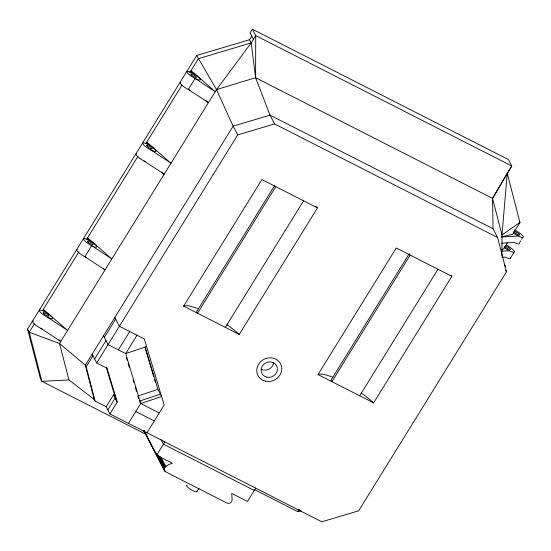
<?xml version="1.0" encoding="UTF-8"?>
<svg xmlns="http://www.w3.org/2000/svg" width="551" height="551" viewBox="0 0 551 551"><rect width="100%" height="100%" fill="white"/><g stroke="black" fill="none" stroke-linecap="round" stroke-linejoin="round"><path stroke-width="0.83" d="M251.786 36.063L249.513 39.734L196.7 55.472L27.55 329.043L29.203 332.239L59.515 343.5L85.343 365.161L94.228 399.454L95.054 401.052L106.178 406.714L109.904 413.904L321.791 521.797L358.673 510.811L506.465 271.781L497.581 237.488L274.57 123.927L270.018 115.145L255.588 77.712L255.712 35.588L252.399 29.203L250.126 32.867L253.439 39.259M501.927 256.201L501.989 234.974L507.237 173.317L511.769 165.982L508.456 159.59L252.399 29.203M255.698 488.145L247.475 501.444L231.723 493.42L232.129 499.661A3.513 3.21 -27.4 0 1 226.881 503.015L165.775 471.904C160.382 467.957 169.632 463.852 172.408 463.219L156.649 455.195L164.873 441.895M298.539 509.22L297.988 511.741L254.286 489.488M497.581 237.488L493.028 228.699L492.553 198.374L507.237 173.317L519.951 222.425L512.595 234.327L501.506 236.854M519.29 221.151L519.951 222.425L501.989 234.974L492.553 198.374L511.769 165.982L255.712 35.588L251.173 42.93L216.502 89.606L59.515 343.5L68.951 379.921L94.228 399.454M34.396 323.843L29.203 332.239L41.924 381.347L146.187 434.443M42.517 310.716L78.986 251.724M86.741 239.182L138.163 156.023M145.919 143.474L181.94 85.212M189.73 72.622L198.353 58.668L251.173 42.93L255.588 77.712L492.553 198.374M95.054 401.052L86.176 366.759L92.981 355.753M104.318 337.412L115.662 319.07M94.634 358.949L105.978 340.608M109.904 413.904L117.218 402.072L107.046 368.213L96.707 362.944L237.695 134.919L274.57 123.927M118.389 349.864L129.726 331.523M137.027 335.242L125.683 353.584L140.691 403.525L159.225 412.968M106.178 406.714L113.492 394.881L115.166 394.984M107.831 409.91L115.152 398.077M183.621 306.136L261.877 179.571L317.486 207.885L239.23 334.45L183.621 306.136A37.606 8.375 31.7 0 1 198.45 308.863M274.501 185.783L196.693 311.611L197.527 313.209L275.775 186.651M128.438 423.34L140.691 403.525L161.622 396.527L157.896 389.35L145.106 346.772M146.972 432.783L164.164 404.985L144.321 338.955L119.388 326.261L114.835 317.472M225.325 327.37L303.58 200.805M196.914 491.554L198.939 488.282M318.01 374.563L396.259 247.998L451.868 276.313L373.612 402.877L318.01 374.563A37.606 8.375 31.7 0 1 332.838 377.297M409.338 253.481L331.082 380.045L331.909 381.643L410.164 255.079M359.713 395.797L437.969 269.239M507.354 242.805L503.524 248.997L501.94 249.362M519.765 242.247L520.647 240.815M521.528 239.389L522.858 237.254M510.405 258.24L514.379 251.821M299.455 509.641L297.988 511.741L301.239 510.77M146.614 346.586L125.683 353.584L108.044 344.602L103.492 335.814M137.771 396.066L157.896 389.35M139.444 401.128L160.382 394.144M196.7 55.472L216.502 89.606L255.588 77.712M501.548 236.985L518.257 236.028M501.754 243.17L514.29 242.447A7.742 1.722 31.7 0 0 519.324 242.957M501.665 251.132L509.186 250.705M501.871 257.317L505.212 257.124A7.742 1.722 31.7 0 0 510.254 257.634M68.951 379.921L41.924 381.347L40.271 378.151L27.55 329.043M493.028 228.699L270.018 115.145L233.135 126.131L85.343 365.161L86.176 366.759M135.753 411.507L154.294 420.943M254.28 490.438L163.454 444.189L161.085 439.622M150.864 149.996L171.003 163.199L146.773 142.096L147.964 144.403A7.742 1.722 31.7 0 1 155.761 151.456A7.742 1.722 31.7 0 1 144.52 145.733A7.742 1.722 31.7 0 1 147.964 144.403M144.059 161.002L164.198 174.199L161.629 171.967M47.455 317.238L67.594 330.442L43.364 309.338L44.562 311.646A7.742 1.722 31.7 0 1 52.352 318.698A7.742 1.722 31.7 0 1 41.118 312.982A7.742 1.722 31.7 0 1 44.562 311.646M40.65 328.244L60.789 341.448L58.861 339.767M205.86 100.427L208.423 102.665L188.29 89.462L195.095 78.456L215.227 91.659L191.004 70.562L192.196 72.863A7.742 1.722 31.7 0 1 199.992 79.923A7.742 1.722 31.7 0 1 188.752 74.199A7.742 1.722 31.7 0 1 192.196 72.863M103.733 268.792L105.021 269.907L84.882 256.711L91.686 245.705L111.825 258.901L87.595 237.805L88.794 240.112A7.742 1.722 31.7 0 1 96.583 247.165A7.742 1.722 31.7 0 1 85.343 241.441A7.742 1.722 31.7 0 1 88.794 240.112M144.562 432.032L143.887 430.448L165.279 471.58M505.701 270.314L506.465 271.781M249.513 39.734L251.173 42.93M237.695 134.919L233.135 126.131L216.502 89.606M139.761 401.727L140.691 403.525M161.085 457.42L165.768 466.456M159.804 456.304L165.266 466.842M158.991 456.021L164.845 467.31M157.882 455.043L164.515 467.84M157.655 455.608L164.294 468.405M145.836 433.616L147.399 436.626M155.981 453.191L164.177 468.997M144.1 430.978L164.852 471.174M144.004 431.02L164.522 470.699M106.426 367.014L107.046 368.213M113.492 394.881L117.218 402.072M92.148 354.155L96.707 362.944M145.257 348.452L146.979 354.183M147.475 355.822L149.197 361.552M149.686 363.192L153.626 376.292M154.611 379.563L155.348 382.022M126.413 357.737L127.15 360.196M128.135 363.467L129.361 367.558M133.053 379.846L133.79 382.298M135.264 387.208L136.496 391.306M137.97 396.217L138.707 398.676M106.288 367.427L115.979 399.675L115.187 395.522M196.79 491.079A6.082 1.357 31.7 0 1 190.798 489.515A6.082 1.357 31.7 0 1 187.285 485.094M273.675 362.207A8.293 7.576 -27.4 0 1 261.167 369.266M361.346 393.132A37.606 8.375 31.7 0 1 373.612 402.877M226.957 324.697A37.606 8.375 31.7 0 1 239.23 334.45M450.759 275.3A37.606 8.375 31.7 0 1 451.868 276.313M315.792 206.356A37.606 8.375 31.7 0 1 317.486 207.885M504.551 265.052A7.742 1.722 31.7 0 1 505.005 266.842M506.286 245.112A7.742 1.722 31.7 0 1 514.283 252.027A7.742 1.722 31.7 0 1 504.172 247.551M505.019 246.083A3.32 0.737 31.7 0 1 509.468 248.225A3.32 0.737 31.7 0 1 509.269 249.52A3.32 0.737 31.7 0 1 504.957 246.49M514.255 229.905A7.742 1.722 31.7 0 1 523.429 237.226A7.742 1.722 31.7 0 1 513.243 232.873M42.282 329.002A7.742 1.722 31.7 0 1 34.314 323.988A7.742 1.722 31.7 0 1 33.59 321.137M86.514 257.469A7.742 1.722 31.7 0 1 79.172 252.992A7.742 1.722 31.7 0 1 77.092 249.651M145.168 161.533A7.742 1.722 31.7 0 1 137.53 156.567A7.742 1.722 31.7 0 1 136.999 153.894M189.923 90.226A7.742 1.722 31.7 0 1 182.581 85.749A7.742 1.722 31.7 0 1 180.501 82.409M266.822 377.173A8.293 7.576 -27.4 0 0 277.215 367.4A8.293 7.576 -27.4 0 0 263.743 364.349A8.293 7.576 -27.4 0 0 266.822 377.173M265.52 381.189A12.721 11.619 -27.4 0 0 281.458 366.208A12.721 11.619 -27.4 0 0 260.802 361.525A12.721 11.619 -27.4 0 0 265.52 381.189M514.71 232.605A3.32 0.737 31.7 0 0 519.524 235.057A3.32 0.737 31.7 0 0 516.191 232.033A3.32 0.737 31.7 0 0 514.71 232.605M88.139 242.282A3.32 0.737 31.7 0 0 92.961 244.734A3.32 0.737 31.7 0 0 89.62 241.71A3.32 0.737 31.7 0 0 88.139 242.282M43.915 313.815A3.32 0.737 31.7 0 0 48.729 316.267A3.32 0.737 31.7 0 0 45.389 313.243A3.32 0.737 31.7 0 0 43.915 313.815M191.548 75.032A3.32 0.737 31.7 0 0 196.37 77.484A3.32 0.737 31.7 0 0 193.029 74.461A3.32 0.737 31.7 0 0 191.548 75.032M147.317 146.573A3.32 0.737 31.7 0 0 152.138 149.025A3.32 0.737 31.7 0 0 148.798 146.001A3.32 0.737 31.7 0 0 147.317 146.573"/></g></svg>
